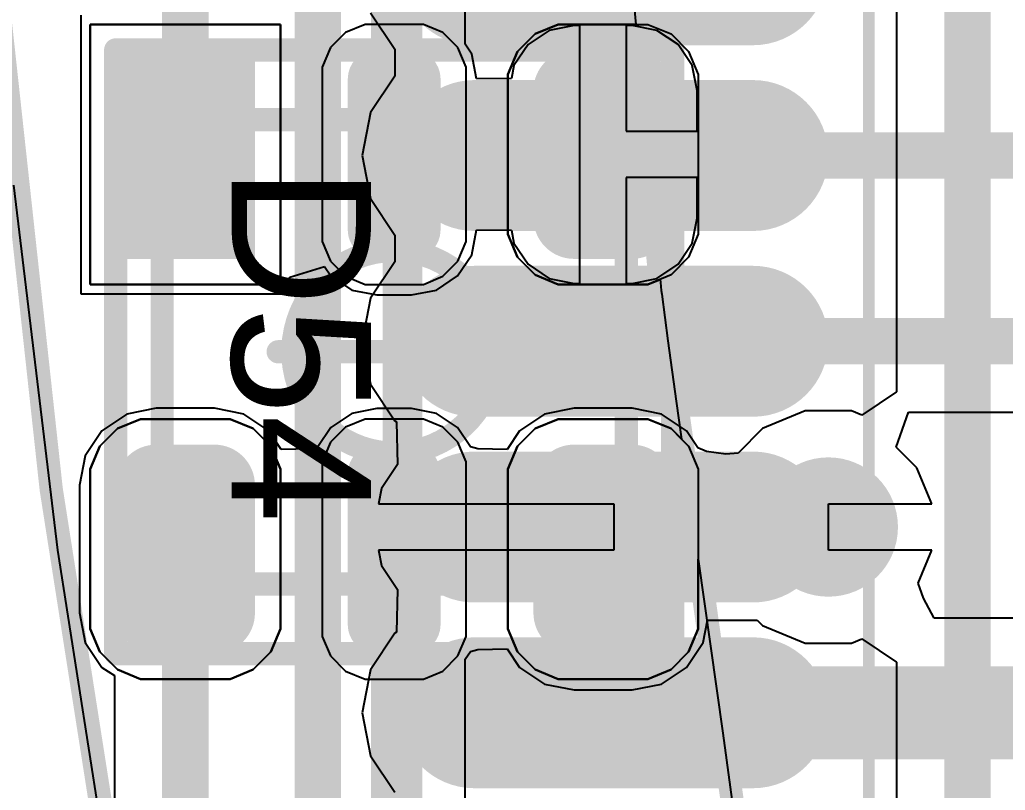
# Model space of a CAD drawing. Header units: inches. Extents: x -52 to 109, y 0 to 35.
# Drawn here: x 70.915 to 75.162, y 10.266 to 13.585 of the extents above; entities that cross this region are included whole.
import ezdxf

# ---------------------------------------------------------------- set-up
doc = ezdxf.new("R2010")
doc.units = ezdxf.units.IN
for name, color, linetype in [('Bottom 3D Body', 216, 'Continuous'), ('Bottom Courtyard', 56, 'Continuous'), ('Bottom Layer', 5, 'Continuous'), ('Bottom Overlay', 54, 'Continuous'), ('Bottom Paste', 16, 'Continuous'), ('Bottom Solder', 6, 'Continuous'), ('Mechanical 1', 6, 'Continuous'), ('Mechanical 4', 56, 'Continuous'), ('Top Component Outline', 56, 'Continuous'), ('Top Courtyard', 56, 'Continuous'), ('Top Layer', 1, 'Continuous'), ('Top Overlay', 2, 'Continuous'), ('Top Paste', 8, 'Continuous'), ('Top Solder', 216, 'Continuous'), ('Via Holes', 16, 'Continuous')]:
    doc.layers.add(name, color=color, linetype=linetype)
doc.styles.add('Arial', font='', dxfattribs={"height": 0.2})
doc.styles.get('Arial').set_extended_font_data('Arial')

# ---------------------------------------------------------------- blocks, each defined once
blk = doc.blocks.new('APA_RGB_LED_2020_381')
at = {"layer": 'Top Layer'}
h = blk.add_hatch(color=1, dxfattribs=at)
edge = h.paths.add_edge_path()
edge.add_arc((-1.12500283, 1.02500176), 0.12499848, 90, 180)
edge.add_line((-1.25000131, 1.02500176), (-1.25000131, 0.77499972))
edge.add_arc((-1.12500283, 0.77499972), 0.12499848, 180, 270)
edge.add_line((-1.12500283, 0.6500012399999999), (-0.5749988500000001, 0.6500012399999999))
edge.add_arc((-0.5749988500000001, 0.77499972), 0.12499848, 270, 360)
edge.add_line((-0.4500003700000001, 0.77499972), (-0.4500003700000001, 1.02500176))
edge.add_arc((-0.5749988500000001, 1.02500176), 0.12499848, 0, 90)
edge.add_line((-0.5749988500000001, 1.15000024), (-1.12500283, 1.15000024))
h = blk.add_hatch(color=1, dxfattribs=at)
edge = h.paths.add_edge_path()
edge.add_arc((0.5749988500000001, 1.02500176), 0.12499848, 90, 180)
edge.add_line((0.4500003700000001, 1.02500176), (0.4500003700000001, 0.77499972))
edge.add_arc((0.5749988500000001, 0.77499972), 0.12499848, 180, 270)
edge.add_line((0.5749988500000001, 0.6500012399999999), (1.12500283, 0.6500012399999999))
edge.add_arc((1.12500283, 0.77499972), 0.12499848, 270, 360)
edge.add_line((1.25000131, 0.77499972), (1.25000131, 1.02500176))
edge.add_arc((1.12500283, 1.02500176), 0.12499848, 0, 90)
edge.add_line((1.12500283, 1.15000024), (0.5749988500000001, 1.15000024))
h = blk.add_hatch(color=1, dxfattribs=at)
edge = h.paths.add_edge_path()
edge.add_arc((-1.17500019, 0.07499858), 0.07500112, 90, 180)
edge.add_line((-1.25000131, 0.07499858000000001), (-1.25000131, -0.07499857999999998))
edge.add_arc((-1.17500019, -0.07499858), 0.07500112, 180, 270)
edge.add_line((-1.17500019, -0.1499997), (-0.52500149, -0.1499997))
edge.add_arc((-0.52500149, -0.07499858), 0.07500112, 270, 360)
edge.add_line((-0.4500003699999999, -0.07499858), (-0.4500003699999999, 0.07499858))
edge.add_arc((-0.52500149, 0.07499858), 0.07500112, 0, 90)
edge.add_line((-0.52500149, 0.1499997), (-1.17500019, 0.1499997))
h = blk.add_hatch(color=1, dxfattribs=at)
edge = h.paths.add_edge_path()
edge.add_arc((0.52500149, 0.07499858), 0.07500112, 90, 180)
edge.add_line((0.4500003699999999, 0.07499858000000001), (0.4500003699999999, -0.07499857999999998))
edge.add_arc((0.52500149, -0.07499858), 0.07500112, 180, 270)
edge.add_line((0.52500149, -0.1499997), (1.17500019, -0.1499997))
edge.add_arc((1.17500019, -0.07499858), 0.07500112, 270, 360)
edge.add_line((1.25000131, -0.07499858), (1.25000131, 0.07499858))
edge.add_arc((1.17500019, 0.07499858), 0.07500112, 0, 90)
edge.add_line((1.17500019, 0.1499997), (0.52500149, 0.1499997))
blk.add_hatch(color=1, dxfattribs=at).paths.add_polyline_path([(-1.25000131, -0.65000124), (-0.45000037, -0.65000124), (-0.45000037, -1.15000024), (-1.25000131, -1.15000024)])
h = blk.add_hatch(color=1, dxfattribs=at)
edge = h.paths.add_edge_path()
edge.add_arc((0.5749988500000001, -0.77499972), 0.12499848, 90, 180)
edge.add_line((0.4500003700000001, -0.77499972), (0.4500003700000001, -1.02500176))
edge.add_arc((0.5749988500000001, -1.02500176), 0.12499848, 180, 270)
edge.add_line((0.5749988500000001, -1.15000024), (1.12500283, -1.15000024))
edge.add_arc((1.12500283, -1.02500176), 0.12499848, 270, 360)
edge.add_line((1.25000131, -1.02500176), (1.25000131, -0.77499972))
edge.add_arc((1.12500283, -0.77499972), 0.12499848, 0, 90)
edge.add_line((1.12500283, -0.6500012399999999), (0.5749988500000001, -0.6500012399999999))
at = {"layer": 'Top Paste'}
h = blk.add_hatch(color=8, dxfattribs=at)
edge = h.paths.add_edge_path()
edge.add_arc((-1.12500283, 1.02500176), 0.12499848, 90, 180)
edge.add_line((-1.25000131, 1.02500176), (-1.25000131, 0.77499972))
edge.add_arc((-1.12500283, 0.77499972), 0.12499848, 180, 270)
edge.add_line((-1.12500283, 0.6500012399999999), (-0.5749988500000001, 0.6500012399999999))
edge.add_arc((-0.5749988500000001, 0.77499972), 0.12499848, 270, 360)
edge.add_line((-0.4500003700000001, 0.77499972), (-0.4500003700000001, 1.02500176))
edge.add_arc((-0.5749988500000001, 1.02500176), 0.12499848, 0, 90)
edge.add_line((-0.5749988500000001, 1.15000024), (-1.12500283, 1.15000024))
h = blk.add_hatch(color=8, dxfattribs=at)
edge = h.paths.add_edge_path()
edge.add_arc((0.5749988500000001, 1.02500176), 0.12499848, 90, 180)
edge.add_line((0.4500003700000001, 1.02500176), (0.4500003700000001, 0.77499972))
edge.add_arc((0.5749988500000001, 0.77499972), 0.12499848, 180, 270)
edge.add_line((0.5749988500000001, 0.6500012399999999), (1.12500283, 0.6500012399999999))
edge.add_arc((1.12500283, 0.77499972), 0.12499848, 270, 360)
edge.add_line((1.25000131, 0.77499972), (1.25000131, 1.02500176))
edge.add_arc((1.12500283, 1.02500176), 0.12499848, 0, 90)
edge.add_line((1.12500283, 1.15000024), (0.5749988500000001, 1.15000024))
h = blk.add_hatch(color=8, dxfattribs=at)
edge = h.paths.add_edge_path()
edge.add_arc((-1.17500019, 0.07499858), 0.07500112, 90, 180)
edge.add_line((-1.25000131, 0.07499858000000001), (-1.25000131, -0.07499857999999998))
edge.add_arc((-1.17500019, -0.07499858), 0.07500112, 180, 270)
edge.add_line((-1.17500019, -0.1499997), (-0.52500149, -0.1499997))
edge.add_arc((-0.52500149, -0.07499858), 0.07500112, 270, 360)
edge.add_line((-0.4500003699999999, -0.07499858), (-0.4500003699999999, 0.07499858))
edge.add_arc((-0.52500149, 0.07499858), 0.07500112, 0, 90)
edge.add_line((-0.52500149, 0.1499997), (-1.17500019, 0.1499997))
h = blk.add_hatch(color=8, dxfattribs=at)
edge = h.paths.add_edge_path()
edge.add_arc((0.52500149, 0.07499858), 0.07500112, 90, 180)
edge.add_line((0.4500003699999999, 0.07499858000000001), (0.4500003699999999, -0.07499857999999998))
edge.add_arc((0.52500149, -0.07499858), 0.07500112, 180, 270)
edge.add_line((0.52500149, -0.1499997), (1.17500019, -0.1499997))
edge.add_arc((1.17500019, -0.07499858), 0.07500112, 270, 360)
edge.add_line((1.25000131, -0.07499858), (1.25000131, 0.07499858))
edge.add_arc((1.17500019, 0.07499858), 0.07500112, 0, 90)
edge.add_line((1.17500019, 0.1499997), (0.52500149, 0.1499997))
blk.add_hatch(color=8, dxfattribs=at).paths.add_polyline_path([(-1.25000131, -0.65000124), (-0.45000037, -0.65000124), (-0.45000037, -1.15000024), (-1.25000131, -1.15000024)])
h = blk.add_hatch(color=8, dxfattribs=at)
edge = h.paths.add_edge_path()
edge.add_arc((0.5749988500000001, -0.77499972), 0.12499848, 90, 180)
edge.add_line((0.4500003700000001, -0.77499972), (0.4500003700000001, -1.02500176))
edge.add_arc((0.5749988500000001, -1.02500176), 0.12499848, 180, 270)
edge.add_line((0.5749988500000001, -1.15000024), (1.12500283, -1.15000024))
edge.add_arc((1.12500283, -1.02500176), 0.12499848, 270, 360)
edge.add_line((1.25000131, -1.02500176), (1.25000131, -0.77499972))
edge.add_arc((1.12500283, -0.77499972), 0.12499848, 0, 90)
edge.add_line((1.12500283, -0.6500012399999999), (0.5749988500000001, -0.6500012399999999))
at = {"layer": 'Top Solder'}
h = blk.add_hatch(color=216, dxfattribs=at)
edge = h.paths.add_edge_path()
edge.add_arc((-1.12500283, 1.02500176), 0.17499838, 90, 180)
edge.add_line((-1.30000121, 1.02500176), (-1.30000121, 0.77499972))
edge.add_arc((-1.12500283, 0.77499972), 0.17499838, 180, 270)
edge.add_line((-1.12500283, 0.6000013399999999), (-0.5749988500000001, 0.6000013399999999))
edge.add_arc((-0.5749988500000001, 0.77499972), 0.17499838, 270, 360)
edge.add_line((-0.4000004700000001, 0.77499972), (-0.4000004700000001, 1.02500176))
edge.add_arc((-0.5749988500000001, 1.02500176), 0.17499838, 0, 90)
edge.add_line((-0.5749988500000001, 1.20000014), (-1.12500283, 1.20000014))
h = blk.add_hatch(color=216, dxfattribs=at)
edge = h.paths.add_edge_path()
edge.add_arc((0.5749988500000001, 1.02500176), 0.17499838, 90, 180)
edge.add_line((0.4000004700000001, 1.02500176), (0.4000004700000001, 0.77499972))
edge.add_arc((0.5749988500000001, 0.77499972), 0.17499838, 180, 270)
edge.add_line((0.5749988500000001, 0.6000013399999999), (1.12500283, 0.6000013399999999))
edge.add_arc((1.12500283, 0.77499972), 0.17499838, 270, 360)
edge.add_line((1.30000121, 0.77499972), (1.30000121, 1.02500176))
edge.add_arc((1.12500283, 1.02500176), 0.17499838, 0, 90)
edge.add_line((1.12500283, 1.20000014), (0.5749988500000001, 1.20000014))
h = blk.add_hatch(color=216, dxfattribs=at)
edge = h.paths.add_edge_path()
edge.add_arc((-1.17500019, 0.07499858), 0.12500102, 90, 180)
edge.add_line((-1.30000121, 0.07499858000000001), (-1.30000121, -0.07499857999999998))
edge.add_arc((-1.17500019, -0.07499858), 0.12500102, 180, 270)
edge.add_line((-1.17500019, -0.1999996), (-0.52500149, -0.1999996))
edge.add_arc((-0.52500149, -0.07499858), 0.12500102, 270, 360)
edge.add_line((-0.4000004699999999, -0.07499858), (-0.4000004699999999, 0.07499858))
edge.add_arc((-0.52500149, 0.07499858), 0.12500102, 0, 90)
edge.add_line((-0.52500149, 0.1999996), (-1.17500019, 0.1999996))
h = blk.add_hatch(color=216, dxfattribs=at)
edge = h.paths.add_edge_path()
edge.add_arc((0.52500149, 0.07499858), 0.12500102, 90, 180)
edge.add_line((0.4000004699999999, 0.07499858000000001), (0.4000004699999999, -0.07499857999999998))
edge.add_arc((0.52500149, -0.07499858), 0.12500102, 180, 270)
edge.add_line((0.52500149, -0.1999996), (1.17500019, -0.1999996))
edge.add_arc((1.17500019, -0.07499858), 0.12500102, 270, 360)
edge.add_line((1.30000121, -0.07499858), (1.30000121, 0.07499858))
edge.add_arc((1.17500019, 0.07499858), 0.12500102, 0, 90)
edge.add_line((1.17500019, 0.1999996), (0.52500149, 0.1999996))
blk.add_hatch(color=216, dxfattribs=at).paths.add_polyline_path([(-1.30000121, -0.6000013399999999), (-0.4000004699999999, -0.6000013399999999), (-0.4000004699999999, -1.20000014), (-1.30000121, -1.20000014)])
h = blk.add_hatch(color=216, dxfattribs=at)
edge = h.paths.add_edge_path()
edge.add_arc((0.5749988500000001, -0.77499972), 0.17499838, 90, 180)
edge.add_line((0.4000004700000001, -0.77499972), (0.4000004700000001, -1.02500176))
edge.add_arc((0.5749988500000001, -1.02500176), 0.17499838, 180, 270)
edge.add_line((0.5749988500000001, -1.20000014), (1.12500283, -1.20000014))
edge.add_arc((1.12500283, -1.02500176), 0.17499838, 270, 360)
edge.add_line((1.30000121, -1.02500176), (1.30000121, -0.77499972))
edge.add_arc((1.12500283, -0.77499972), 0.17499838, 0, 90)
edge.add_line((1.12500283, -0.6000013399999999), (0.5749988500000001, -0.6000013399999999))
at = {"layer": 'Top Component Outline'}
for points in [[(1.00000054, 1.00000054, 0.0999998, 0.0999998, 0), (-1.00000054, 1.00000054, 0.0999998, 0.0999998, 0)], [(-1.00000054, -1.00000054, 0.0999998, 0.0999998, 0), (-1.00000054, 1.00000054, 0.0999998, 0.0999998, 0)], [(1.00000054, -1.00000054, 0.0999998, 0.0999998, 0), (1.00000054, 1.00000054, 0.0999998, 0.0999998, 0)], [(1.00000054, -1.00000054, 0.0999998, 0.0999998, 0), (-1.00000054, -1.00000054, 0.0999998, 0.0999998, 0)]]:
    blk.add_lwpolyline(points, format="xyseb", dxfattribs=at)
for points in [[(-1.02499922, 1.00000054, 0.0499999, 0.0499999, 1), (-0.97500186, 1.00000054, 0.0499999, 0.0499999, 1)], [(-1.02499922, 1.00000054, 0.0499999, 0.0499999, 1), (-0.97500186, 1.00000054, 0.0499999, 0.0499999, 1)], [(0.97500186, 1.00000054, 0.0499999, 0.0499999, 1), (1.02499922, 1.00000054, 0.0499999, 0.0499999, 1)], [(0.97500186, 1.00000054, 0.0499999, 0.0499999, 1), (1.02499922, 1.00000054, 0.0499999, 0.0499999, 1)], [(-1.02499922, -1.00000054, 0.0499999, 0.0499999, 1), (-0.97500186, -1.00000054, 0.0499999, 0.0499999, 1)], [(-1.02499922, -1.00000054, 0.0499999, 0.0499999, 1), (-0.97500186, -1.00000054, 0.0499999, 0.0499999, 1)], [(0.97500186, -1.00000054, 0.0499999, 0.0499999, 1), (1.02499922, -1.00000054, 0.0499999, 0.0499999, 1)], [(0.97500186, -1.00000054, 0.0499999, 0.0499999, 1), (1.02499922, -1.00000054, 0.0499999, 0.0499999, 1)]]:
    blk.add_lwpolyline(points, format="xyseb", close=True, dxfattribs=at)
at = {"layer": 'Top Courtyard'}
for points in [[(-1.29999994, -1.20000014, 0.0999998, 0.0999998, 0), (-1.29999994, 1.20000014, 0.0999998, 0.0999998, 0)], [(1.29999994, 1.20000014, 0.0999998, 0.0999998, 0), (-1.29999994, 1.20000014, 0.0999998, 0.0999998, 0)], [(1.29999994, -1.20000014, 0.0999998, 0.0999998, 0), (1.29999994, 1.20000014, 0.0999998, 0.0999998, 0)], [(0, -0.499999, 0.0999998, 0.0999998, 0), (0, 0.499999, 0.0999998, 0.0999998, 0)], [(0.499999, 0, 0.0999998, 0.0999998, 0), (-0.499999, 0, 0.0999998, 0.0999998, 0)], [(1.29999994, -1.20000014, 0.0999998, 0.0999998, 0), (-1.29999994, -1.20000014, 0.0999998, 0.0999998, 0)]]:
    blk.add_lwpolyline(points, format="xyseb", dxfattribs=at)
for points in [[(-1.32499862, 1.20000014, 0.0499999, 0.0499999, 1), (-1.27500126, 1.20000014, 0.0499999, 0.0499999, 1)], [(-1.32499862, 1.20000014, 0.0499999, 0.0499999, 1), (-1.27500126, 1.20000014, 0.0499999, 0.0499999, 1)], [(1.27500126, 1.20000014, 0.0499999, 0.0499999, 1), (1.32499862, 1.20000014, 0.0499999, 0.0499999, 1)], [(1.27500126, 1.20000014, 0.0499999, 0.0499999, 1), (1.32499862, 1.20000014, 0.0499999, 0.0499999, 1)], [(-0.02499868, 0.499999, 0.0499999, 0.0499999, 1), (0.02499868, 0.499999, 0.0499999, 0.0499999, 1)], [(-0.5249976799999999, 0, 0.0499999, 0.0499999, 1), (-0.47500032, 0, 0.0499999, 0.0499999, 1)], [(0.47500032, 0, 0.0499999, 0.0499999, 1), (0.5249976799999999, 0, 0.0499999, 0.0499999, 1)], [(-0.02499868, -0.499999, 0.0499999, 0.0499999, 1), (0.02499868, -0.499999, 0.0499999, 0.0499999, 1)], [(-1.32499862, -1.20000014, 0.0499999, 0.0499999, 1), (-1.27500126, -1.20000014, 0.0499999, 0.0499999, 1)], [(-1.32499862, -1.20000014, 0.0499999, 0.0499999, 1), (-1.27500126, -1.20000014, 0.0499999, 0.0499999, 1)], [(1.27500126, -1.20000014, 0.0499999, 0.0499999, 1), (1.32499862, -1.20000014, 0.0499999, 0.0499999, 1)], [(1.27500126, -1.20000014, 0.0499999, 0.0499999, 1), (1.32499862, -1.20000014, 0.0499999, 0.0499999, 1)]]:
    blk.add_lwpolyline(points, format="xyseb", close=True, dxfattribs=at)
at = {"layer": 'Top Overlay'}
for p, q in [((-1.29294382, 1.26889256), (-1.19370856, 1.30999992)), ((-1.19370856, 1.30999992), (-1.1400028, 1.30999992)), ((-1.1400028, 1.30999992), (-1.1400028, 1.30999992)), ((-1.1400028, 1.30999992), (-0.55999888, 1.30999992)), ((-0.55999888, 1.30999992), (-0.50629058, 1.30999992)), ((-0.50629058, 1.30999992), (-0.40705532, 1.26889256)), ((0.4070578599999999, 1.26889256), (0.5062931199999999, 1.30999992)), ((0.5062931199999999, 1.30999992), (0.55999888, 1.30999992)), ((0.55999888, 1.30999992), (0.55999888, 1.30999992)), ((0.55999888, 1.30999992), (1.1400028, 1.30999992)), ((1.1400028, 1.30999992), (1.1937111, 1.30999992)), ((1.1937111, 1.30999992), (1.29294636, 1.26889256)), ((-1.3688949, 1.19294148), (-1.29294382, 1.26889256)), ((-0.40705532, 1.26889256), (-0.33110424, 1.19294148)), ((0.33110678, 1.19294148), (0.4070578599999999, 1.26889256)), ((1.29294636, 1.26889256), (1.36889744, 1.19294148)), ((-1.41000226, 1.09370622), (-1.3688949, 1.19294148)), ((-0.33110424, 1.19294148), (-0.28999942, 1.09370622)), ((0.28999942, 1.09370622), (0.33110678, 1.19294148)), ((1.36889744, 1.19294148), (1.41000226, 1.09370622)), ((-1.41000226, 1.04000046), (-1.41000226, 1.09370622)), ((-0.28999942, 1.09370622), (-0.28999942, 1.04000046)), ((0.28999942, 1.04000046), (0.28999942, 1.09370622)), ((1.41000226, 1.09370622), (1.41000226, 1.04000046)), ((-1.41000226, 0.76000102), (-1.41000226, 1.04000046)), ((-0.28999942, 1.04000046), (-0.28999942, 1.04000046)), ((-0.28999942, 1.04000046), (-0.28999942, 0.76000102)), ((0.28999942, 0.76000102), (0.28999942, 1.04000046)), ((1.41000226, 1.04000046), (1.41000226, 1.04000046)), ((1.41000226, 1.04000046), (1.41000226, 0.76000102)), ((-1.41000226, 0.76000102), (-1.41000226, 0.76000102)), ((-1.41000226, 0.70629272), (-1.41000226, 0.76000102)), ((-0.28999942, 0.76000102), (-0.28999942, 0.70629272)), ((0.28999942, 0.76000102), (0.28999942, 0.76000102)), ((0.28999942, 0.70629272), (0.28999942, 0.76000102)), ((1.41000226, 0.76000102), (1.41000226, 0.70629272)), ((-1.3688949, 0.60705746), (-1.41000226, 0.70629272)), ((-0.28999942, 0.70629272), (-0.33110424, 0.60705746)), ((0.33110678, 0.60705746), (0.28999942, 0.70629272)), ((1.41000226, 0.70629272), (1.36889744, 0.60705746)), ((-1.29294382, 0.53110638), (-1.3688949, 0.60705746)), ((-0.33110424, 0.60705746), (-0.40705532, 0.53110638)), ((0.4070578599999999, 0.53110638), (0.33110678, 0.60705746)), ((1.36889744, 0.60705746), (1.29294636, 0.53110638)), ((-1.19370856, 0.49000156), (-1.29294382, 0.53110638)), ((-0.40705532, 0.53110638), (-0.50629058, 0.49000156)), ((0.5062931199999999, 0.49000156), (0.4070578599999999, 0.53110638)), ((1.29294636, 0.53110638), (1.1937111, 0.49000156)), ((-1.1400028, 0.49000156), (-1.19370856, 0.49000156)), ((-0.55999888, 0.49000156), (-1.1400028, 0.49000156)), ((-0.50629058, 0.49000156), (-0.55999888, 0.49000156)), ((-0.55999888, 0.49000156), (-0.55999888, 0.49000156)), ((0.55999888, 0.49000156), (0.5062931199999999, 0.49000156)), ((1.1400028, 0.49000156), (0.55999888, 0.49000156)), ((1.1937111, 0.49000156), (1.1400028, 0.49000156)), ((1.1400028, 0.49000156), (1.1400028, 0.49000156)), ((-1.22575066, 0.30999938), (-1.31028694, 0.27498294)), ((-1.18000272, 0.30999938), (-1.22575066, 0.30999938)), ((-0.51999896, 0.30999938), (-1.18000272, 0.30999938)), ((-0.47424848, 0.30999938), (-0.51999896, 0.30999938)), ((-0.51999896, 0.30999938), (-0.51999896, 0.30999938)), ((-0.3897122, 0.27498294), (-0.47424848, 0.30999938)), ((0.4742510199999999, 0.30999938), (0.38971474, 0.27498294)), ((0.51999896, 0.30999938), (0.4742510199999999, 0.30999938)), ((1.18000272, 0.30999938), (0.51999896, 0.30999938)), ((1.2257532, 0.30999938), (1.18000272, 0.30999938)), ((1.18000272, 0.30999938), (1.18000272, 0.30999938)), ((1.31028948, 0.27498294), (1.2257532, 0.30999938)), ((-1.31028694, 0.27498294), (-1.37498582, 0.21028406)), ((-0.32501332, 0.21028406), (-0.3897122, 0.27498294)), ((0.38971474, 0.27498294), (0.32501586, 0.21028406)), ((1.37498836, 0.21028406), (1.31028948, 0.27498294)), ((-1.37498582, 0.21028406), (-1.41000226, 0.12574778)), ((-0.28999942, 0.12574778), (-0.32501332, 0.21028406)), ((0.32501586, 0.21028406), (0.28999942, 0.12574778)), ((1.41000226, 0.12574778), (1.37498836, 0.21028406)), ((-1.41000226, 0.12574778), (-1.41000226, 0.07999983999999999)), ((-0.28999942, 0.07999983999999999), (-0.28999942, 0.12574778)), ((0.28999942, 0.12574778), (0.28999942, 0.07999983999999999)), ((1.41000226, 0.07999983999999999), (1.41000226, 0.12574778)), ((-1.41000226, 0.07999983999999999), (-1.41000226, -0.07999983999999999)), ((-1.41000226, 0.07999983999999999), (-1.41000226, 0.07999983999999999)), ((-0.28999942, -0.07999983999999999), (-0.28999942, 0.07999983999999999)), ((0.28999942, 0.07999983999999999), (0.28999942, -0.07999983999999999)), ((0.28999942, 0.07999983999999999), (0.28999942, 0.07999983999999999)), ((1.41000226, -0.07999983999999999), (1.41000226, 0.07999983999999999)), ((-1.41000226, -0.07999983999999999), (-1.41000226, -0.12575032)), ((-0.28999942, -0.12575032), (-0.28999942, -0.07999983999999999)), ((-0.28999942, -0.07999983999999999), (-0.28999942, -0.07999983999999999)), ((0.28999942, -0.07999983999999999), (0.28999942, -0.12575032)), ((1.41000226, -0.12575032), (1.41000226, -0.07999983999999999)), ((1.41000226, -0.07999983999999999), (1.41000226, -0.07999983999999999)), ((-1.41000226, -0.12575032), (-1.37498582, -0.2102866)), ((-0.32501332, -0.2102866), (-0.28999942, -0.12575032)), ((0.28999942, -0.12575032), (0.32501586, -0.2102866)), ((1.37498836, -0.2102866), (1.41000226, -0.12575032)), ((-1.37498582, -0.2102866), (-1.31028694, -0.2749854799999999)), ((-0.3897122, -0.2749854799999999), (-0.32501332, -0.2102866)), ((0.32501586, -0.2102866), (0.38971474, -0.2749854799999999)), ((1.31028948, -0.2749854799999999), (1.37498836, -0.2102866)), ((-1.31028694, -0.2749854799999999), (-1.22575066, -0.30999938)), ((-0.47424848, -0.30999938), (-0.3897122, -0.2749854799999999)), ((0.38971474, -0.2749854799999999), (0.4742510199999999, -0.30999938)), ((1.2257532, -0.30999938), (1.31028948, -0.2749854799999999)), ((-1.22575066, -0.30999938), (-1.18000272, -0.30999938)), ((-1.18000272, -0.30999938), (-1.18000272, -0.30999938)), ((-1.18000272, -0.30999938), (-0.51999896, -0.30999938)), ((-0.51999896, -0.30999938), (-0.47424848, -0.30999938)), ((0.4742510199999999, -0.30999938), (0.51999896, -0.30999938)), ((0.51999896, -0.30999938), (0.51999896, -0.30999938)), ((0.51999896, -0.30999938), (1.18000272, -0.30999938)), ((1.18000272, -0.30999938), (1.2257532, -0.30999938)), ((-1.40999972, -1.30999992), (-1.40999972, -0.48999902)), ((-1.40999972, -0.48999902), (-0.28999942, -0.48999902)), ((-0.28999942, -0.48999902), (-0.28999942, -1.30999992)), ((0.4070578599999999, -0.53110892), (0.5062931199999999, -0.49000156)), ((0.5062931199999999, -0.49000156), (0.55999888, -0.49000156)), ((0.55999888, -0.49000156), (0.55999888, -0.49000156)), ((0.55999888, -0.49000156), (1.1400028, -0.49000156)), ((1.1400028, -0.49000156), (1.1937111, -0.49000156)), ((1.1937111, -0.49000156), (1.29294636, -0.53110892)), ((0.33110678, -0.60706), (0.4070578599999999, -0.53110892)), ((1.29294636, -0.53110892), (1.36889744, -0.60706)), ((0.28999942, -0.70629526), (0.33110678, -0.60706)), ((1.36889744, -0.60706), (1.41000226, -0.70629526)), ((0.28999942, -0.76000102), (0.28999942, -0.70629526)), ((1.41000226, -0.70629526), (1.41000226, -0.76000102)), ((0.28999942, -1.04000046), (0.28999942, -0.76000102)), ((1.41000226, -0.76000102), (1.41000226, -0.76000102)), ((1.41000226, -0.76000102), (1.41000226, -1.04000046)), ((0.28999942, -1.04000046), (0.28999942, -1.04000046)), ((0.28999942, -1.09370876), (0.28999942, -1.04000046)), ((1.41000226, -1.04000046), (1.41000226, -1.09370876)), ((0.33110678, -1.19294402), (0.28999942, -1.09370876)), ((1.41000226, -1.09370876), (1.36889744, -1.19294402)), ((0.4070578599999999, -1.2688951), (0.33110678, -1.19294402)), ((1.36889744, -1.19294402), (1.29294636, -1.2688951)), ((0.5062931199999999, -1.30999992), (0.4070578599999999, -1.2688951)), ((1.29294636, -1.2688951), (1.1937111, -1.30999992)), ((-0.28999942, -1.30999992), (-1.40999972, -1.30999992)), ((0.55999888, -1.30999992), (0.5062931199999999, -1.30999992)), ((1.1400028, -1.30999992), (0.55999888, -1.30999992)), ((1.1937111, -1.30999992), (1.1400028, -1.30999992)), ((1.1400028, -1.30999992), (1.1400028, -1.30999992))]:
    blk.add_line(p, q, dxfattribs=at)
at = {"layer": 'Top Courtyard', "style": 'Arial'}
blk.add_text('D54', height=0.5999987999999999, dxfattribs=at).set_placement((-0.7999933199999999, -0.6999985999999999))
blk = doc.blocks.new('TQFP80P1200X1200X120_44N_B_447')
at = {"layer": 'Bottom Layer'}
h = blk.add_hatch(color=5, dxfattribs=at)
edge = h.paths.add_edge_path()
edge.add_arc((-1.60000188, 5.27498564), 0.27499818, 180, 360)
edge.add_line((-1.3250037, 5.27498564), (-1.3250037, 6.47498832))
edge.add_arc((-1.60000188, 6.47498832), 0.27499818, 0, 180)
edge.add_line((-1.87500006, 6.47498832), (-1.87500006, 5.27498564))
h = blk.add_hatch(color=5, dxfattribs=at)
edge = h.paths.add_edge_path()
edge.add_arc((-0.80000348, 5.27498564), 0.27499818, 180, 360)
edge.add_line((-0.5250053, 5.27498564), (-0.5250053, 6.47498832))
edge.add_arc((-0.80000348, 6.47498832), 0.27499818, 0, 180)
edge.add_line((-1.07500166, 6.47498832), (-1.07500166, 5.27498564))
h = blk.add_hatch(color=5, dxfattribs=at)
edge = h.paths.add_edge_path()
edge.add_arc((-5.08e-06, 5.27498564), 0.27499818, 180, 360)
edge.add_line((0.2749931, 5.27498564), (0.2749931, 6.47498832))
edge.add_arc((-5.08e-06, 6.47498832), 0.27499818, 0, 180)
edge.add_line((-0.27500326, 6.47498832), (-0.27500326, 5.27498564))
h = blk.add_hatch(color=5, dxfattribs=at)
edge = h.paths.add_edge_path()
edge.add_arc((0.7999933199999999, 5.27498564), 0.27499818, 180, 360)
edge.add_line((1.0749915, 5.27498564), (1.0749915, 6.47498832))
edge.add_arc((0.7999933199999999, 6.47498832), 0.27499818, 0, 180)
edge.add_line((0.5249951399999999, 6.47498832), (0.5249951399999999, 5.27498564))
h = blk.add_hatch(color=5, dxfattribs=at)
edge = h.paths.add_edge_path()
edge.add_arc((1.59999172, 5.27498564), 0.27499818, 180, 360)
edge.add_line((1.8749899, 5.27498564), (1.8749899, 6.47498832))
edge.add_arc((1.59999172, 6.47498832), 0.27499818, 0, 180)
edge.add_line((1.32499354, 6.47498832), (1.32499354, 5.27498564))
at = {"layer": 'Bottom Paste'}
h = blk.add_hatch(color=16, dxfattribs=at)
edge = h.paths.add_edge_path()
edge.add_arc((-1.60000188, 5.27498564), 0.27499818, 180, 360)
edge.add_line((-1.3250037, 5.27498564), (-1.3250037, 6.47498832))
edge.add_arc((-1.60000188, 6.47498832), 0.27499818, 0, 180)
edge.add_line((-1.87500006, 6.47498832), (-1.87500006, 5.27498564))
h = blk.add_hatch(color=16, dxfattribs=at)
edge = h.paths.add_edge_path()
edge.add_arc((-0.80000348, 5.27498564), 0.27499818, 180, 360)
edge.add_line((-0.5250053, 5.27498564), (-0.5250053, 6.47498832))
edge.add_arc((-0.80000348, 6.47498832), 0.27499818, 0, 180)
edge.add_line((-1.07500166, 6.47498832), (-1.07500166, 5.27498564))
h = blk.add_hatch(color=16, dxfattribs=at)
edge = h.paths.add_edge_path()
edge.add_arc((-5.08e-06, 5.27498564), 0.27499818, 180, 360)
edge.add_line((0.2749931, 5.27498564), (0.2749931, 6.47498832))
edge.add_arc((-5.08e-06, 6.47498832), 0.27499818, 0, 180)
edge.add_line((-0.27500326, 6.47498832), (-0.27500326, 5.27498564))
h = blk.add_hatch(color=16, dxfattribs=at)
edge = h.paths.add_edge_path()
edge.add_arc((0.7999933199999999, 5.27498564), 0.27499818, 180, 360)
edge.add_line((1.0749915, 5.27498564), (1.0749915, 6.47498832))
edge.add_arc((0.7999933199999999, 6.47498832), 0.27499818, 0, 180)
edge.add_line((0.5249951399999999, 6.47498832), (0.5249951399999999, 5.27498564))
h = blk.add_hatch(color=16, dxfattribs=at)
edge = h.paths.add_edge_path()
edge.add_arc((1.59999172, 5.27498564), 0.27499818, 180, 360)
edge.add_line((1.8749899, 5.27498564), (1.8749899, 6.47498832))
edge.add_arc((1.59999172, 6.47498832), 0.27499818, 0, 180)
edge.add_line((1.32499354, 6.47498832), (1.32499354, 5.27498564))
at = {"layer": 'Bottom Solder'}
h = blk.add_hatch(color=6, dxfattribs=at)
edge = h.paths.add_edge_path()
edge.add_arc((-1.60000188, 5.27498564), 0.32499808, 180, 360)
edge.add_line((-1.2750038, 5.27498564), (-1.2750038, 6.47498832))
edge.add_arc((-1.60000188, 6.47498832), 0.32499808, 0, 180)
edge.add_line((-1.92499996, 6.47498832), (-1.92499996, 5.27498564))
h = blk.add_hatch(color=6, dxfattribs=at)
edge = h.paths.add_edge_path()
edge.add_arc((-0.80000348, 5.27498564), 0.32499808, 180, 360)
edge.add_line((-0.4750054, 5.27498564), (-0.4750054, 6.47498832))
edge.add_arc((-0.80000348, 6.47498832), 0.32499808, 0, 180)
edge.add_line((-1.12500156, 6.47498832), (-1.12500156, 5.27498564))
h = blk.add_hatch(color=6, dxfattribs=at)
edge = h.paths.add_edge_path()
edge.add_arc((-5.08e-06, 5.27498564), 0.32499808, 180, 360)
edge.add_line((0.324993, 5.27498564), (0.324993, 6.47498832))
edge.add_arc((-5.08e-06, 6.47498832), 0.32499808, 0, 180)
edge.add_line((-0.32500316, 6.47498832), (-0.32500316, 5.27498564))
h = blk.add_hatch(color=6, dxfattribs=at)
edge = h.paths.add_edge_path()
edge.add_arc((0.7999933199999999, 5.27498564), 0.32499808, 180, 360)
edge.add_line((1.1249914, 5.27498564), (1.1249914, 6.47498832))
edge.add_arc((0.7999933199999999, 6.47498832), 0.32499808, 0, 180)
edge.add_line((0.4749952399999999, 6.47498832), (0.4749952399999999, 5.27498564))
h = blk.add_hatch(color=6, dxfattribs=at)
edge = h.paths.add_edge_path()
edge.add_arc((1.59999172, 5.27498564), 0.32499808, 180, 360)
edge.add_line((1.9249898, 5.27498564), (1.9249898, 6.47498832))
edge.add_arc((1.59999172, 6.47498832), 0.32499808, 0, 180)
edge.add_line((1.27499364, 6.47498832), (1.27499364, 5.27498564))
at = {"layer": 'Bottom 3D Body'}
blk.add_lwpolyline([(4.999984919999999, 5.00000778, 0.0999998, 0.0999998, 0), (-4.99999508, 5.00000778, 0.0999998, 0.0999998, 0)], format="xyseb", dxfattribs=at)
at = {"layer": 'Bottom Courtyard'}
blk.add_lwpolyline([(6.97498732, 6.975010179999999, 0.0499999, 0.0499999, 0), (-6.97499748, 6.975010179999999, 0.0499999, 0.0499999, 0)], format="xyseb", dxfattribs=at)
at = {"layer": 'Bottom Overlay'}
blk.add_lwpolyline([(4.59998572, 4.60000858, 0.1999996, 0.1999996, 0), (-4.59999588, 4.60000858, 0.1999996, 0.1999996, 0)], format="xyseb", dxfattribs=at)

msp = doc.modelspace()

# ---------------------------------------------------------------- hatches: boundary and pattern name
at = {"layer": 'Bottom Layer'}
h = msp.add_hatch(color=5, dxfattribs=at)
edge = h.paths.add_edge_path()
edge.add_arc((74.40000106, 11.40000006), 0.2999994, 0, 360)
at = {"layer": 'Top Layer'}
h = msp.add_hatch(color=1, dxfattribs=at)
edge = h.paths.add_edge_path()
edge.add_arc((74.40000106, 11.40000006), 0.2999994, 0, 360)
at = {"layer": 'Via Holes'}
h = msp.add_hatch(color=7, dxfattribs=at)
edge = h.paths.add_edge_path()
edge.add_arc((74.40000106, 11.40000006), 0.1499997, 0, 360)

# ---------------------------------------------------------------- linework, layer by layer
at = {"layer": 'Bottom Layer'}
for p, q in [((72.42754882, 13.6146667), (72.5325321, 13.45754992)), ((72.5325321, 13.45754992), (72.5325321, 13.34245744)), ((72.5325321, 13.34245744), (72.42754882, 13.18534066)), ((72.42754882, 13.18534066), (72.39068326, 13.00000448)), ((72.39068326, 13.00000448), (72.42754882, 12.8146683)), ((72.42754882, 12.8146683), (72.5325321, 12.65755152)), ((72.5325321, 12.65755152), (72.5325321, 12.54245904)), ((72.5325321, 12.54245904), (72.42754882, 12.38534226)), ((72.42754882, 12.38534226), (72.39068326, 12.20000608)), ((72.39068326, 12.20000608), (72.42754882, 12.0146699)), ((72.42754882, 12.0146699), (72.5325321, 11.85755058)), ((74.69226615999999, 11.74412942), (74.74510323999999, 11.89412912)), ((74.74510323999999, 11.89412912), (78.97329645999999, 11.89412912)), ((72.5325321, 11.85755058), (72.53893289999999, 11.85327322)), ((72.53893289999999, 11.85327322), (72.54393415999999, 11.66952708)), ((74.78149128, 11.6549043), (74.69226615999999, 11.74412942)), ((72.54393415999999, 11.66952708), (72.47464803999999, 11.56583412)), ((74.84565422, 11.49999986), (74.78149128, 11.6549043)), ((72.47464803999999, 11.56583412), (72.46155434, 11.50000494)), ((72.46155434, 11.50000494), (73.47498639999999, 11.50000494)), ((73.47498639999999, 11.50000494), (73.47498639999999, 11.30000534)), ((74.40000106, 11.30000026), (74.40000106, 11.49999986)), ((74.40000106, 11.49999986), (74.84565422, 11.49999986)), ((73.47498639999999, 11.30000534), (72.46155434, 11.30000534)), ((72.46155434, 11.30000534), (72.47464803999999, 11.23418124)), ((74.84565422, 11.30000026), (74.40000106, 11.30000026)), ((74.78677194, 11.15784408), (74.84565422, 11.30000026)), ((72.47464803999999, 11.23418124), (72.54393415999999, 11.13048828)), ((72.54393415999999, 11.13048828), (72.53893289999999, 10.94674214)), ((74.80981482, 11.0931833), (74.78677194, 11.15784408)), ((74.85637301999999, 11.00784438), (74.80981482, 11.0931833)), ((75.64998078, 11.00784438), (74.85637301999999, 11.00784438)), ((72.5325321, 10.94246478), (72.42754882, 10.78534546)), ((72.53893289999999, 10.94674214), (72.5325321, 10.94246478)), ((72.42754882, 10.78534546), (72.39068326, 10.60000928)), ((72.39068326, 10.60000928), (72.42754882, 10.4146731)), ((72.42754882, 10.4146731), (72.5325321, 10.25755632))]:
    msp.add_line(p, q, dxfattribs=at)
for points in [[(73.47498893999999, 13.00000448, 0.1999996, 0.1999996, 0), (73.47499402, 12.9999994, 0.1999996, 0.1999996, 0)], [(73.47499402, 12.9999994, 0.1999996, 0.1999996, 0), (76.00000039999999, 12.9999994, 0.1999996, 0.1999996, 0)], [(73.47498893999999, 12.20000608, 0.1999996, 0.1999996, 0), (79.09999674, 12.20000608, 0.1999996, 0.1999996, 0)], [(73.47498893999999, 10.60000928, 0.3999992, 0.3999992, 0), (75.64999347999999, 10.60000928, 0.3999992, 0.3999992, 0)]]:
    msp.add_lwpolyline(points, format="xyseb", dxfattribs=at)
for points in [[(73.42498904, 13.00000448, 0.0999998, 0.0999998, 1), (73.52498884, 13.00000448, 0.0999998, 0.0999998, 1)], [(73.42499412000001, 12.9999994, 0.0999998, 0.0999998, 1), (73.52499391999999, 12.9999994, 0.0999998, 0.0999998, 1)], [(73.42499412000001, 12.9999994, 0.0999998, 0.0999998, 1), (73.52499391999999, 12.9999994, 0.0999998, 0.0999998, 1)], [(73.42498904, 12.20000608, 0.0999998, 0.0999998, 1), (73.52498884, 12.20000608, 0.0999998, 0.0999998, 1)], [(73.37498914, 10.60000928, 0.1999996, 0.1999996, 1), (73.57498874, 10.60000928, 0.1999996, 0.1999996, 1)]]:
    msp.add_lwpolyline(points, format="xyseb", close=True, dxfattribs=at)
at = {"layer": 'Mechanical 1'}
for points in [[(72.12587302, 12.32190322, 0.0999998, 0.0999998, -0.3033466768765208), (72.52913104, 12.5913515, 0.0999998, 0.0999998, 0)], [(72.52913104, 12.5913515, 0.0999998, 0.0999998, -0.198910339784696), (72.83777406, 12.46350822, 0.0999998, 0.0999998, 0)], [(72.83777406, 12.46351076, 0.0999998, 0.0999998, -0.1989124139225341), (72.96561734, 12.15486774, 0.0999998, 0.0999998, 0)], [(72.22048802, 11.84622726, 0.0999998, 0.0999998, -0.3033480930826938), (72.12587048, 12.32190322, 0.0999998, 0.0999998, 0)], [(72.96561734, 12.1548652, 0.0999998, 0.0999998, -0.3033475360142769), (72.69616905999999, 11.75160718, 0.0999998, 0.0999998, 0)], [(72.69616651999999, 11.75160718, 0.0999998, 0.0999998, -0.3033474897047351), (72.22049056, 11.84622472, 0.0999998, 0.0999998, 0)]]:
    msp.add_lwpolyline(points, format="xyseb", dxfattribs=at)
for points in [[(72.50413236, 12.5913515, 0.0499999, 0.0499999, 1), (72.55412971999999, 12.5913515, 0.0499999, 0.0499999, 1)], [(72.50413236, 12.5913515, 0.0499999, 0.0499999, 1), (72.55412971999999, 12.5913515, 0.0499999, 0.0499999, 1)], [(72.81277538, 12.46351076, 0.0499999, 0.0499999, 1), (72.86277274, 12.46351076, 0.0499999, 0.0499999, 1)], [(72.81277538, 12.46350822, 0.0499999, 0.0499999, 1), (72.86277274, 12.46350822, 0.0499999, 0.0499999, 1)], [(72.10087180000001, 12.32190322, 0.0499999, 0.0499999, 1), (72.15086916, 12.32190322, 0.0499999, 0.0499999, 1)], [(72.10087433999999, 12.32190322, 0.0499999, 0.0499999, 1), (72.1508717, 12.32190322, 0.0499999, 0.0499999, 1)], [(72.94061866, 12.15486774, 0.0499999, 0.0499999, 1), (72.99061601999999, 12.15486774, 0.0499999, 0.0499999, 1)], [(72.94061866, 12.1548652, 0.0499999, 0.0499999, 1), (72.99061601999999, 12.1548652, 0.0499999, 0.0499999, 1)], [(72.19548934, 11.84622726, 0.0499999, 0.0499999, 1), (72.2454867, 11.84622726, 0.0499999, 0.0499999, 1)], [(72.19549187999999, 11.84622472, 0.0499999, 0.0499999, 1), (72.24548924, 11.84622472, 0.0499999, 0.0499999, 1)], [(72.67116784, 11.75160718, 0.0499999, 0.0499999, 1), (72.7211652, 11.75160718, 0.0499999, 0.0499999, 1)], [(72.67117037999999, 11.75160718, 0.0499999, 0.0499999, 1), (72.72116773999998, 11.75160718, 0.0499999, 0.0499999, 1)]]:
    msp.add_lwpolyline(points, format="xyseb", close=True, dxfattribs=at)
at = {"layer": 'Mechanical 4'}
for points in [[(73.48843316, 14.42804074, 0.0999998, 0.0999998, 0), (73.66803402, 12.53764574, 0.0999998, 0.0999998, 0)], [(71.80371212, 7.4112501, 0.0999998, 0.0999998, -0.03535707764190824), (70.82243645999999, 13.66041718, 0.0999998, 0.0999998, 0)], [(73.68253488, 12.40325942, 0.0999998, 0.0999998, -0.009462472772937113), (73.66803402, 12.53764574, 0.0999998, 0.0999998, 0)], [(73.68253488, 12.40325942, 0.0999998, 0.0999998, 0), (73.7087299, 12.20197458, 0.0999998, 0.0999998, 0)], [(73.7087299, 12.20197458, 0.0999998, 0.0999998, 0), (73.74446515999999, 11.94314096, 0.0999998, 0.0999998, 0)], [(73.74446515999999, 11.94314096, 0.0999998, 0.0999998, 0), (73.83592039999999, 11.29020856, 0.0999998, 0.0999998, 0)], [(73.83592039999999, 11.29020856, 0.0999998, 0.0999998, 0), (73.9453055, 10.51287458, 0.0999998, 0.0999998, 0)], [(73.9453055, 10.51287458, 0.0999998, 0.0999998, 0), (74.06655239999999, 9.63095102, 0.0999998, 0.0999998, 0)]]:
    msp.add_lwpolyline(points, format="xyseb", dxfattribs=at)
for points in [[(73.64303534, 12.53764574, 0.0499999, 0.0499999, 1), (73.6930327, 12.53764574, 0.0499999, 0.0499999, 1)], [(73.64303534, 12.53764574, 0.0499999, 0.0499999, 1), (73.6930327, 12.53764574, 0.0499999, 0.0499999, 1)], [(73.6575362, 12.40325942, 0.0499999, 0.0499999, 1), (73.70753356, 12.40325942, 0.0499999, 0.0499999, 1)], [(73.6575362, 12.40325942, 0.0499999, 0.0499999, 1), (73.70753356, 12.40325942, 0.0499999, 0.0499999, 1)], [(73.68373122, 12.20197458, 0.0499999, 0.0499999, 1), (73.73372857999999, 12.20197458, 0.0499999, 0.0499999, 1)], [(73.68373122, 12.20197458, 0.0499999, 0.0499999, 1), (73.73372857999999, 12.20197458, 0.0499999, 0.0499999, 1)], [(73.71946648, 11.94314096, 0.0499999, 0.0499999, 1), (73.76946384, 11.94314096, 0.0499999, 0.0499999, 1)], [(73.71946648, 11.94314096, 0.0499999, 0.0499999, 1), (73.76946384, 11.94314096, 0.0499999, 0.0499999, 1)], [(73.81092172, 11.29020856, 0.0499999, 0.0499999, 1), (73.86091907999999, 11.29020856, 0.0499999, 0.0499999, 1)], [(73.81092172, 11.29020856, 0.0499999, 0.0499999, 1), (73.86091907999999, 11.29020856, 0.0499999, 0.0499999, 1)], [(73.92030682, 10.51287458, 0.0499999, 0.0499999, 1), (73.97030418, 10.51287458, 0.0499999, 0.0499999, 1)], [(73.92030682, 10.51287458, 0.0499999, 0.0499999, 1), (73.97030418, 10.51287458, 0.0499999, 0.0499999, 1)]]:
    msp.add_lwpolyline(points, format="xyseb", close=True, dxfattribs=at)
at = {"layer": 'Top Layer'}
for p, q in [((74.6941229, 18.2999888), (74.6941229, 11.9817261)), ((72.83501054, 13.47931772), (72.83501054, 14.67086728)), ((71.17913374, 13.60486484), (71.17913374, 12.40486724)), ((73.30413329999999, 13.56025228), (73.19683354, 13.53890866)), ((73.32913452, 13.56025228), (73.30413329999999, 13.56025228)), ((73.32913452, 13.00486604), (73.32913452, 13.56025228)), ((73.55413533999999, 13.56025228), (73.52913412, 13.56025228)), ((73.52913412, 13.56025228), (73.52913412, 13.10486584)), ((73.66143509999999, 13.53890866), (73.55413533999999, 13.56025228)), ((73.19683354, 13.53890866), (73.10587105999998, 13.478129)), ((73.75239758, 13.478129), (73.66143509999999, 13.53890866)), ((72.86317659999999, 13.43716388), (72.83501054, 13.47931772)), ((73.10587105999998, 13.478129), (73.04509139999999, 13.38716652)), ((73.81317723999999, 13.38716652), (73.75239758, 13.478129)), ((72.88452022, 13.32986666), (72.86317659999999, 13.43716388)), ((73.04509139999999, 13.38716652), (73.03396112, 13.3312154)), ((73.83452086, 13.27986676), (73.81317723999999, 13.38716652)), ((73.03396112, 13.3312154), (72.88452022, 13.32986666)), ((73.83452086, 13.10486584), (73.83452086, 13.27986676)), ((73.52913412, 13.10486584), (73.83452086, 13.10486584)), ((73.32913452, 12.4494798), (73.32913452, 13.00486604)), ((73.83452086, 12.90486624), (73.52913412, 12.90486624)), ((73.52913412, 12.90486624), (73.52913412, 12.4494798)), ((73.83452086, 12.72986532), (73.83452086, 12.90486624)), ((73.81317723999999, 12.62256556), (73.83452086, 12.72986532)), ((72.86317659999999, 12.5725682), (72.88452022, 12.67986542)), ((72.88452022, 12.67986542), (73.03396112, 12.67851668)), ((73.03396112, 12.67851668), (73.04509139999999, 12.62256556)), ((73.04509139999999, 12.62256556), (73.10587105999998, 12.53160308)), ((73.75239758, 12.53160308), (73.81317723999999, 12.62256556)), ((72.80239694, 12.48160318), (72.86317659999999, 12.5725682)), ((73.10587105999998, 12.53160308), (73.19683354, 12.47082342)), ((73.66143509999999, 12.47082342), (73.75239758, 12.53160308)), ((72.07913194, 12.47611932), (72.22913164, 12.52162088)), ((72.22913164, 12.52162088), (72.25587021999999, 12.48160318)), ((72.07913194, 12.40486724), (72.07913194, 12.47611932)), ((72.25587021999999, 12.48160318), (72.34683523999999, 12.42082352)), ((72.71143192, 12.42082352), (72.80239694, 12.48160318)), ((73.19683354, 12.47082342), (73.30413329999999, 12.4494798)), ((73.30413329999999, 12.4494798), (73.32913452, 12.4494798)), ((73.52913412, 12.4494798), (73.55413533999999, 12.4494798)), ((73.55413533999999, 12.4494798), (73.66143509999999, 12.47082342)), ((71.17913374, 12.40486724), (72.07913194, 12.40486724)), ((72.34683523999999, 12.42082352), (72.454135, 12.3994799)), ((72.60413215999999, 12.3994799), (72.71143192, 12.42082352)), ((72.454135, 12.3994799), (72.60413215999999, 12.3994799)), ((74.6941229, 11.9817261), (74.54412065999999, 11.8814977)), ((71.50413182, 11.91123094), (71.37732485999999, 11.8860062)), ((71.75413386, 11.91123094), (71.50413182, 11.91123094)), ((71.88094081999999, 11.8860062), (71.75413386, 11.91123094)), ((72.454135, 11.9102505), (72.34683523999999, 11.88890688)), ((72.60413215999999, 11.9102505), (72.454135, 11.9102505)), ((72.71143192, 11.88890688), (72.60413215999999, 11.9102505)), ((73.30413329999999, 11.91123094), (73.17732634, 11.8860062)), ((73.55413533999999, 11.91123094), (73.30413329999999, 11.91123094)), ((73.6809423, 11.8860062), (73.55413533999999, 11.91123094)), ((74.30054482, 11.89999906), (74.11677328, 11.82388034)), ((74.4994573, 11.89999906), (74.30054482, 11.89999906)), ((74.54412065999999, 11.8814977), (74.4994573, 11.89999906)), ((71.37732485999999, 11.8860062), (71.2698219, 11.814175)), ((71.98844378, 11.814175), (71.88094081999999, 11.8860062)), ((72.34683523999999, 11.88890688), (72.25587021999999, 11.82812722)), ((72.80239694, 11.82812722), (72.71143192, 11.88890688)), ((73.17732634, 11.8860062), (73.06982337999999, 11.814175)), ((73.78844525999999, 11.814175), (73.6809423, 11.8860062)), ((71.2698219, 11.814175), (71.19799069999999, 11.70667204)), ((72.04163392, 11.73456886), (71.98844378, 11.814175)), ((72.25587021999999, 11.82812722), (72.2008335, 11.74575502)), ((72.85743366, 11.74575502), (72.80239694, 11.82812722)), ((73.06982337999999, 11.814175), (73.01663323999999, 11.73456886)), ((73.83756632, 11.74065978), (73.78844525999999, 11.814175)), ((74.11677328, 11.82388034), (74.01095179999999, 11.71805886)), ((72.16830118, 11.73671008), (72.04163392, 11.73456886)), ((72.2008335, 11.74575502), (72.16830118, 11.73671008)), ((72.88996598, 11.73671008), (72.85743366, 11.74575502)), ((73.01663323999999, 11.73456886), (72.88996598, 11.73671008)), ((73.87457666, 11.72531818), (73.83756632, 11.74065978)), ((73.95840174, 11.71408884), (73.87457666, 11.72531818)), ((71.19799069999999, 11.70667204), (71.17276595999999, 11.57986508)), ((74.01095179999999, 11.71805886), (73.95840174, 11.71408884)), ((71.17276595999999, 11.57986508), (71.17276595999999, 11.02986364)), ((71.17276595999999, 11.02986364), (71.19799069999999, 10.90305668)), ((73.86027646, 10.90305668), (73.87935948, 10.9989874)), ((73.87935948, 10.9989874), (74.09390565999999, 10.9989874)), ((74.09390565999999, 10.9989874), (74.11677328, 10.97611978)), ((74.11677328, 10.97611978), (74.30054482, 10.90000106)), ((74.4994573, 10.90000106), (74.54412065999999, 10.91850242)), ((74.54412065999999, 10.91850242), (74.6941229, 10.81827402)), ((71.19799069999999, 10.90305668), (71.2698219, 10.79555372)), ((72.85743366, 10.8639737), (72.88996598, 10.87301864)), ((72.88996598, 10.87301864), (73.01663323999999, 10.87515986)), ((73.01663323999999, 10.87515986), (73.06982337999999, 10.79555372)), ((73.78844525999999, 10.79555372), (73.86027646, 10.90305668)), ((74.30054482, 10.90000106), (74.4994573, 10.90000106)), ((72.83501054, 10.83041268), (72.85743366, 10.8639737)), ((72.83501054, 10.0975668), (72.83501054, 10.83041268)), ((71.2698219, 10.79555372), (71.32325587999999, 10.75985148)), ((73.06982337999999, 10.79555372), (73.17732634, 10.72372252)), ((73.6809423, 10.72372252), (73.78844525999999, 10.79555372)), ((74.6941229, 10.81827402), (74.6941229, 8.331461619999999)), ((71.32325587999999, 10.75985148), (71.32325587999999, 9.67087982)), ((73.17732634, 10.72372252), (73.30413329999999, 10.69849778)), ((73.55413533999999, 10.69849778), (73.6809423, 10.72372252)), ((73.30413329999999, 10.69849778), (73.55413533999999, 10.69849778))]:
    msp.add_line(p, q, dxfattribs=at)
for points in [[(74.99999986, 5.500001699999999, 0.1999996, 0.1999996, 0), (74.99999986, 18.3000015, 0.1999996, 0.1999996, 0)], [(72.52913357999999, 13.00486604, 0.1999996, 0.1999996, 0), (72.52913357999999, 14.67086728, 0.1999996, 0.1999996, 0)], [(71.62913284, 13.00486604, 0.1999996, 0.1999996, 0), (71.62913284, 14.47086768, 0.1999996, 0.1999996, 0)], [(74.19662579999999, 11.30486436, 0.1999996, 0.1999996, 0), (74.2917615, 11.40000006, 0.1999996, 0.1999996, 0)], [(74.2917615, 11.40000006, 0.1999996, 0.1999996, 0), (74.40000106, 11.40000006, 0.1999996, 0.1999996, 0)], [(71.62913284, 9.670867119999999, 0.1999996, 0.1999996, 0), (71.62913284, 11.30486436, 0.1999996, 0.1999996, 0)], [(72.52913357999999, 9.97086652, 0.1999996, 0.1999996, 0), (72.52913357999999, 11.30486436, 0.1999996, 0.1999996, 0)], [(73.42913431999999, 11.30486436, 0.1999996, 0.1999996, 0), (74.19662579999999, 11.30486436, 0.1999996, 0.1999996, 0)]]:
    msp.add_lwpolyline(points, format="xyseb", dxfattribs=at)
for points in [[(71.57913294, 13.00486604, 0.0999998, 0.0999998, 1), (71.67913274, 13.00486604, 0.0999998, 0.0999998, 1)], [(72.47913367999999, 13.00486604, 0.0999998, 0.0999998, 1), (72.57913348, 13.00486604, 0.0999998, 0.0999998, 1)], [(74.24176159999999, 11.40000006, 0.0999998, 0.0999998, 1), (74.3417614, 11.40000006, 0.0999998, 0.0999998, 1)], [(74.24176159999999, 11.40000006, 0.0999998, 0.0999998, 1), (74.3417614, 11.40000006, 0.0999998, 0.0999998, 1)], [(74.35000115999999, 11.40000006, 0.0999998, 0.0999998, 1), (74.45000096, 11.40000006, 0.0999998, 0.0999998, 1)], [(71.57913294, 11.30486436, 0.0999998, 0.0999998, 1), (71.67913274, 11.30486436, 0.0999998, 0.0999998, 1)], [(72.47913367999999, 11.30486436, 0.0999998, 0.0999998, 1), (72.57913348, 11.30486436, 0.0999998, 0.0999998, 1)], [(73.37913442, 11.30486436, 0.0999998, 0.0999998, 1), (73.47913422, 11.30486436, 0.0999998, 0.0999998, 1)], [(74.14662589999999, 11.30486436, 0.0999998, 0.0999998, 1), (74.2466257, 11.30486436, 0.0999998, 0.0999998, 1)], [(74.14662589999999, 11.30486436, 0.0999998, 0.0999998, 1), (74.2466257, 11.30486436, 0.0999998, 0.0999998, 1)]]:
    msp.add_lwpolyline(points, format="xyseb", close=True, dxfattribs=at)
at = {"layer": 'Top Overlay'}
for p, q in [((73.4881436, 14.42808392), (73.57010686, 13.56486746)), ((72.03913456, 13.56486492), (71.21913366, 13.56486492)), ((71.21913366, 13.56486492), (71.21913366, 12.44486462)), ((72.03913456, 12.44486462), (72.03913456, 13.56486492)), ((72.40338326, 13.56486746), (72.31884697999999, 13.52985102)), ((72.65488135999999, 13.56486746), (72.40338326, 13.56486746)), ((72.73941764, 13.52985102), (72.65488135999999, 13.56486746)), ((73.23542629999999, 13.56486746), (73.13619104, 13.5237601)), ((73.57010686, 13.56486746), (73.23542629999999, 13.56486746)), ((72.31884697999999, 13.52985102), (72.2541481, 13.46515214)), ((72.80411652, 13.46515214), (72.73941764, 13.52985102)), ((73.13619104, 13.5237601), (73.06023995999999, 13.44780902)), ((72.2541481, 13.46515214), (72.2191342, 13.38061586)), ((72.83913296, 13.38061586), (72.80411652, 13.46515214)), ((73.06023995999999, 13.44780902), (73.01913513999999, 13.34857376)), ((72.2191342, 13.38061586), (72.2191342, 13.33486792)), ((72.83913296, 13.33486792), (72.83913296, 13.38061586)), ((73.01913513999999, 13.34857376), (73.01913513999999, 13.294868)), ((72.2191342, 13.33486792), (72.2191342, 12.67486416)), ((72.83913296, 12.67486416), (72.83913296, 13.33486792)), ((73.01913513999999, 13.294868), (73.01913513999999, 12.71486408)), ((71.07991626, 11.30088672), (70.88975662, 12.87217898)), ((73.01913513999999, 12.71486408), (73.01913513999999, 12.66115578)), ((72.2191342, 12.67486416), (72.2191342, 12.62911368)), ((72.83913296, 12.62911368), (72.83913296, 12.67486416)), ((73.01913513999999, 12.66115578), (73.06023995999999, 12.56192052)), ((72.2191342, 12.62911368), (72.2541481, 12.5445774)), ((72.80411652, 12.5445774), (72.83913296, 12.62911368)), ((72.2541481, 12.5445774), (72.31884697999999, 12.47987852)), ((72.73941764, 12.47987852), (72.80411652, 12.5445774)), ((73.06023995999999, 12.56192052), (73.13619104, 12.48596944)), ((71.21913366, 12.44486462), (72.03913456, 12.44486462)), ((72.31884697999999, 12.47987852), (72.40338326, 12.44486462)), ((72.40338326, 12.44486462), (72.65488135999999, 12.44486462)), ((72.65488135999999, 12.44486462), (72.73941764, 12.47987852)), ((73.13619104, 12.48596944), (73.23542629999999, 12.44486462)), ((73.23542629999999, 12.44486462), (73.6228398, 12.44486462)), ((73.6228398, 12.44486462), (73.67470406, 12.46634794)), ((73.67470406, 12.46634794), (73.67615694, 12.45284276)), ((73.67615694, 12.45284276), (73.68008377999999, 12.41928936)), ((73.68008377999999, 12.41928936), (73.68216657999999, 12.4025279)), ((73.68216657999999, 12.4025279), (73.68216657999999, 12.40253044)), ((73.68216657999999, 12.40253044), (73.70825491999999, 12.20134974)), ((73.70825491999999, 12.20134974), (73.7438581, 11.94264058)), ((73.7438581, 11.94264058), (73.7667308, 11.77910268)), ((71.43542482, 11.86486578), (71.33618956, 11.82375842)), ((71.82283831999999, 11.86486578), (71.43542482, 11.86486578)), ((71.92207357999999, 11.82375842), (71.82283831999999, 11.86486578)), ((72.40338326, 11.86486578), (72.31884697999999, 11.82984934)), ((72.65488135999999, 11.86486578), (72.40338326, 11.86486578)), ((72.73941764, 11.82984934), (72.65488135999999, 11.86486578)), ((73.23542629999999, 11.86486578), (73.13619104, 11.82375842)), ((73.6228398, 11.86486578), (73.23542629999999, 11.86486578)), ((73.72207506, 11.82375842), (73.6228398, 11.86486578)), ((71.33618956, 11.82375842), (71.26023848, 11.74780734)), ((71.99802466, 11.74780734), (71.92207357999999, 11.82375842)), ((72.31884697999999, 11.82984934), (72.2541481, 11.76515046)), ((72.80411652, 11.76515046), (72.73941764, 11.82984934)), ((73.13619104, 11.82375842), (73.06023995999999, 11.74780734)), ((73.7667308, 11.77910268), (73.72207506, 11.82375842)), ((72.2541481, 11.76515046), (72.2191342, 11.68061418)), ((72.83913296, 11.68061418), (72.80411652, 11.76515046)), ((71.26023848, 11.74780734), (71.21913366, 11.64857208)), ((72.03913202, 11.64857208), (71.99802466, 11.74780734)), ((73.06023995999999, 11.74780734), (73.01913513999999, 11.64857208)), ((72.2191342, 11.68061418), (72.2191342, 11.63486624)), ((72.83913296, 11.63486624), (72.83913296, 11.68061418)), ((71.21913366, 11.64857208), (71.21913366, 11.59486632)), ((72.03913202, 11.59486632), (72.03913202, 11.64857208)), ((73.01913513999999, 11.64857208), (73.01913513999999, 11.59486632)), ((71.21913366, 11.59486632), (71.21913366, 11.0148624)), ((72.03913202, 11.0148624), (72.03913202, 11.59486632)), ((72.2191342, 11.63486624), (72.2191342, 10.97486248)), ((72.83913296, 10.97486248), (72.83913296, 11.63486624)), ((73.01913513999999, 11.59486632), (73.01913513999999, 11.0148624)), ((71.32547076, 9.737295739999999), (71.07991626, 11.30088672)), ((73.83913349999999, 11.0148624), (73.83913349999999, 11.26164372)), ((73.83913349999999, 11.26164372), (73.94468574, 10.5125901)), ((71.21913366, 11.0148624), (71.21913366, 10.9611541)), ((72.03913202, 10.9611541), (72.03913202, 11.0148624)), ((73.01913513999999, 11.0148624), (73.01913513999999, 10.9611541)), ((73.83913349999999, 10.9611541), (73.83913349999999, 11.0148624)), ((71.21913366, 10.9611541), (71.26023848, 10.86191884)), ((71.99802466, 10.86191884), (72.03913202, 10.9611541)), ((72.2191342, 10.97486248), (72.2191342, 10.929112)), ((72.83913296, 10.929112), (72.83913296, 10.97486248)), ((73.01913513999999, 10.9611541), (73.06023995999999, 10.86191884)), ((73.79802613999999, 10.86191884), (73.83913349999999, 10.9611541)), ((72.2191342, 10.929112), (72.2541481, 10.84457572)), ((72.80411652, 10.84457572), (72.83913296, 10.929112)), ((71.26023848, 10.86191884), (71.33618956, 10.78596776)), ((71.92207357999999, 10.78596776), (71.99802466, 10.86191884)), ((72.2541481, 10.84457572), (72.31884697999999, 10.77987684)), ((72.73941764, 10.77987684), (72.80411652, 10.84457572)), ((73.06023995999999, 10.86191884), (73.13619104, 10.78596776)), ((73.72207506, 10.78596776), (73.79802613999999, 10.86191884)), ((71.33618956, 10.78596776), (71.43542482, 10.74486294)), ((71.82283831999999, 10.74486294), (71.92207357999999, 10.78596776)), ((72.31884697999999, 10.77987684), (72.40338326, 10.74486294)), ((72.65488135999999, 10.74486294), (72.73941764, 10.77987684)), ((73.13619104, 10.78596776), (73.23542629999999, 10.74486294)), ((73.6228398, 10.74486294), (73.72207506, 10.78596776)), ((71.43542482, 10.74486294), (71.82283831999999, 10.74486294)), ((72.40338326, 10.74486294), (72.65488135999999, 10.74486294)), ((73.23542629999999, 10.74486294), (73.6228398, 10.74486294)), ((73.94468574, 10.5125901), (74.06626792, 9.63084434))]:
    msp.add_line(p, q, dxfattribs=at)

# ---------------------------------------------------------------- block references
at = {"rotation": 270}
for name, p in [('TQFP80P1200X1200X120_44N_B_447', (67.60000196, 12.200001)), ('APA_RGB_LED_2020_381', (72.52913357999999, 12.1548652))]:
    msp.add_blockref(name, p, dxfattribs=at)

doc.saveas('drawing.dxf')
